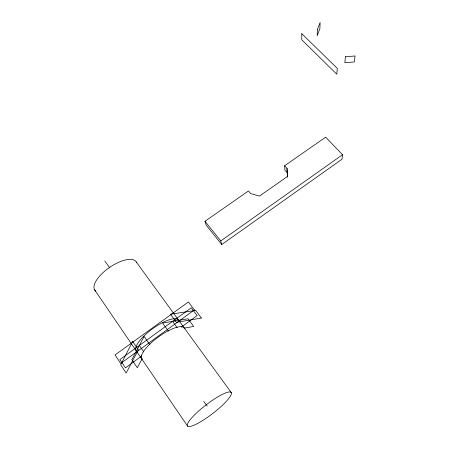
<?xml version="1.0" encoding="UTF-8"?>
<svg xmlns="http://www.w3.org/2000/svg" width="449" height="449" viewBox="0 0 449 449"><rect width="100%" height="100%" fill="white"/><g stroke="black" fill="none" stroke-linecap="round" stroke-linejoin="round"><path stroke-width="0.67" d="M342.497 154.731L341.992 159.215L221.761 244.553L206.158 225.072L204.985 221.273L248.482 190.96L250.767 193.626L259.471 196.101L287.663 176.317L287.001 168.313L284.677 165.732L325.688 137.153L342.497 154.731L220.768 240.939L221.761 244.553M142.249 358.622L137.293 367.725L131.86 359.677L144.118 336.408L149.848 344.658M141.817 355.934L125.456 367.866L119.911 359.554L191.302 307.795L197.1 315.602L181.306 327.125M184.107 328.219L193.665 326.434L188.036 318.768L162.605 323.039L168.409 331.16M287.545 177.276L287.164 172.646L284.862 170.092L284.677 165.732M204.985 221.273L220.768 240.939M203.694 401.367L207.264 406.115M136.199 261.879L231.297 392.645A27.541 5.439 -37.5 0 1 200.518 421.824A27.541 5.439 -37.5 0 1 196.213 413.26A27.541 5.439 -37.5 0 1 231.297 392.645M104.819 261.009L109.747 267.784M172.59 321.366L177.091 327.602M139.347 345.466L143.837 352.005M94.515 289.684L187.626 426.152M287.001 168.313L287.164 172.646M95.732 291.109A25.065 10.305 -34.5 0 1 109.337 267.576A25.065 10.305 -34.5 0 1 136.597 262.721M136.395 351.067A26.165 8.262 -36 0 1 152.492 328.82A26.165 8.262 -36 0 1 178.708 320.333M141.94 359.189A26.311 7.97 -36.1 0 1 158.278 337.042A26.311 7.97 -36.1 0 1 184.404 328.163M301.784 33.664L301.762 39.793L336.806 74.231L337.278 68.355L301.784 33.664M317.381 29.55L317.174 35.724L319.879 28.68L320.126 22.45L317.381 29.55M345.416 56.765L344.843 62.742L354.34 61.962L355.03 55.973L345.416 56.765M132.663 341.442L120.697 364.824L126.141 373.012L138.404 349.844L132.663 341.442M194.366 309.933L120.702 363.46L115.034 354.951L188.434 301.952L194.366 309.933M201.388 318.066L176.39 322.354L170.508 314.227L195.68 310.399L201.388 318.066"/></g></svg>
